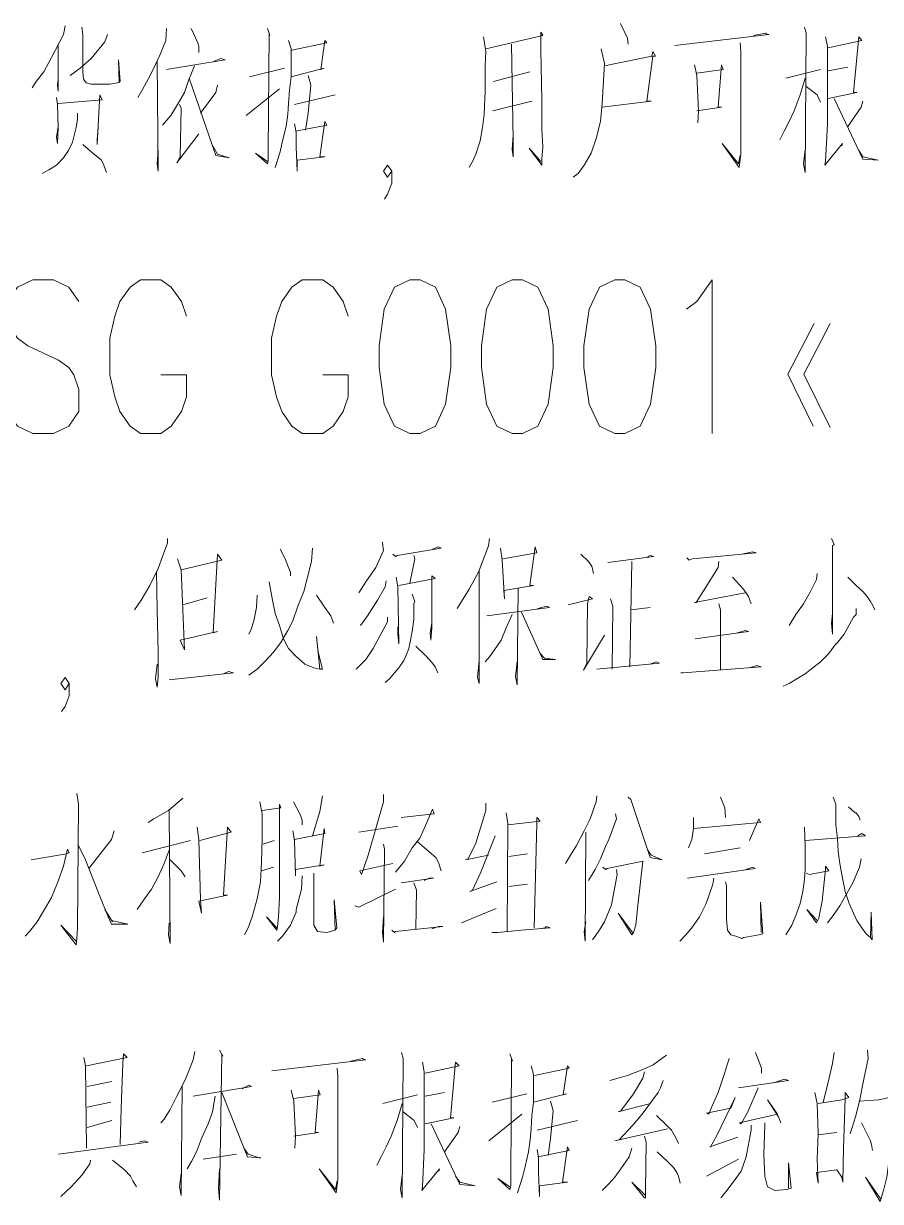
# Model space of a CAD drawing. Header units: millimetres. Extents: x 0 to 829, y 0 to 586.
# Drawn here: x 593.63 to 621.12, y 499.07 to 536.84 of the extents above; entities that cross this region are included whole.
import ezdxf

# ---------------------------------------------------------------- set-up
doc = ezdxf.new("R2010")
doc.units = ezdxf.units.MM

msp = doc.modelspace()

# ---------------------------------------------------------------- linework, layer by layer
at = {"color": 0, "lineweight": 0}
for points in [[(594.959722, 536.761972), (594.906806, 536.490333), (594.525806, 535.753028), (594.278861, 535.287361), (594.035444, 534.976917), (593.901389, 534.782889)], [(612.782056, 536.839583), (613.000778, 536.373917), (613.029, 536.179889)], [(596.317917, 536.490333), (596.236778, 536.2575), (595.802861, 535.714222), (595.450083, 535.403778), (595.122, 535.170944)], [(595.503, 536.723167), (595.531222, 536.490333), (595.531222, 535.287361), (595.555917, 535.054528), (595.637056, 534.938111), (595.802861, 534.899306), (596.399056, 534.899306), (596.642472, 534.938111), (596.727139, 534.976917), (596.670694, 535.675417), (596.698917, 534.938111)], [(598.219389, 536.684361), (598.191167, 536.296306), (598.004194, 535.830639), (597.813694, 535.403778), (597.623194, 535.054528), (597.460917, 534.744083), (597.295111, 534.472444)], [(599.009611, 536.684361), (599.224806, 536.218694), (599.253028, 536.102278), (599.253028, 535.90825)], [(601.454361, 536.684361), (601.5355, 536.451528), (601.507278, 536.529139), (601.479056, 532.726194), (601.479056, 532.454556), (601.454361, 532.338139), (601.073361, 532.687389), (601.454361, 532.41575)], [(608.382917, 536.412722), (608.464056, 535.947056), (608.435833, 535.481389), (608.435833, 534.666472), (608.407611, 533.929167), (608.354694, 533.502306), (608.273556, 533.075444), (608.135972, 532.648583), (608.030139, 532.41575), (607.920778, 532.221722)], [(608.464056, 536.024667), (610.284389, 536.451528), (610.227944, 536.567944), (610.227944, 535.985861), (610.256167, 534.394833), (610.256167, 533.579917), (610.256167, 533.4635), (610.284389, 532.881417), (610.256167, 532.493361), (610.256167, 532.299333), (609.850472, 532.842611), (610.227944, 532.41575)], [(614.52125, 536.141083), (617.5375, 536.490333), (617.484583, 536.490333), (617.428139, 536.529139), (617.050667, 536.451528)], [(618.6805, 536.723167), (618.733417, 536.529139), (618.705194, 532.0665), (618.652278, 532.338139), (618.705194, 532.803806)], [(619.357833, 536.412722), (619.414278, 536.102278), (619.414278, 534.782889), (619.414278, 534.705278), (619.414278, 533.696333), (619.414278, 533.618722), (619.357833, 532.41575), (619.333139, 532.299333), (619.901111, 532.997833), (619.876417, 532.920222)], [(619.438972, 536.063472), (620.525528, 536.296306), (620.419694, 536.412722), (620.253889, 534.627667), (620.36325, 534.627667), (619.438972, 534.433639)], [(594.741, 536.141083), (594.741, 534.666472), (594.716306, 534.8605), (594.741, 535.054528)], [(602.131694, 536.296306), (602.212833, 536.024667), (602.212833, 535.559), (602.212833, 535.132139), (602.159917, 534.705278), (602.131694, 534.278417), (602.107, 533.929167), (602.050556, 533.541111), (601.941194, 533.075444), (601.860056, 532.726194), (601.697778, 532.221722)], [(602.241056, 535.985861), (603.355833, 536.218694), (603.299389, 536.296306), (603.165333, 535.364972), (603.274694, 535.403778), (602.212833, 535.132139)], [(609.278972, 536.179889), (609.331889, 533.11425), (609.331889, 532.570972), (609.307194, 532.803806), (609.331889, 533.269472)], [(612.157639, 536.024667), (612.267, 535.559), (612.238778, 535.015722), (612.185861, 534.278417), (612.132944, 533.696333), (611.995361, 533.153056), (611.833083, 532.687389), (611.614361, 532.299333), (611.423861, 532.027694), (611.261583, 531.911278)], [(616.613222, 536.218694), (616.641444, 535.947056), (616.641444, 533.11425), (616.641444, 533.036639), (616.641444, 532.648583), (616.588528, 532.221722), (616.04525, 532.997833), (616.560306, 532.338139), (616.588528, 532.454556), (616.613222, 532.609778)], [(597.919528, 535.636611), (597.94775, 532.105306), (597.919528, 532.338139), (597.94775, 532.765)], [(598.219389, 535.364972), (600.096167, 535.675417), (599.958583, 535.714222), (599.739861, 535.636611)], [(612.267, 535.481389), (613.787472, 535.791833), (613.815694, 535.947056), (613.896833, 535.791833), (613.815694, 535.791833), (613.625194, 534.356028), (613.762778, 534.356028), (612.185861, 534.162)], [(599.115444, 535.481389), (598.924944, 535.015722), (598.790889, 534.627667), (598.572167, 534.239611), (598.356972, 533.890361), (598.085333, 533.579917)], [(600.882861, 535.132139), (601.997639, 535.403778)], [(609.875167, 535.287361), (608.707472, 534.976917)], [(615.149194, 535.520194), (615.230333, 535.170944), (615.28325, 534.045583), (615.255028, 533.657528)], [(615.230333, 534.045583), (616.017028, 534.162), (615.907667, 534.162), (616.017028, 535.520194), (616.069944, 535.364972), (615.230333, 535.248556)], [(619.195556, 535.364972), (618.080778, 535.093333)], [(619.438972, 535.326167), (620.066917, 535.442583)], [(598.953167, 535.054528), (599.796306, 532.609778), (600.230222, 532.532167), (599.849222, 532.648583), (599.658722, 532.997833)], [(599.849222, 534.8605), (599.796306, 534.627667), (599.305944, 533.967972)], [(602.756111, 535.170944), (602.840778, 534.8605), (602.756111, 533.967972), (602.674972, 533.424694)], [(618.705194, 535.093333), (618.542917, 534.550056), (618.352417, 534.045583), (618.190139, 533.696333), (618.027861, 533.385889), (617.890278, 533.11425)], [(594.741, 534.278417), (596.155639, 534.394833), (596.0745, 534.550056), (595.993361, 532.959028), (595.993361, 533.11425), (596.018056, 533.502306)], [(600.7735, 533.890361), (601.835361, 534.744083)], [(602.322194, 534.239611), (603.627472, 534.550056)], [(618.733417, 534.821694), (619.086194, 534.550056), (619.195556, 534.317222)], [(594.688083, 534.472444), (594.716306, 534.239611), (594.741, 533.502306), (594.716306, 532.997833), (594.688083, 533.191861), (594.741, 533.541111)], [(598.628611, 534.239611), (598.681528, 534.123194), (598.653306, 532.570972), (598.547472, 532.376944), (599.253028, 533.308278)], [(608.67925, 534.045583), (609.931611, 534.356028)], [(619.629472, 534.433639), (620.55375, 532.493361), (621.044111, 532.454556), (620.55375, 532.570972), (620.419694, 532.765)], [(620.55375, 534.356028), (620.500833, 534.162), (620.066917, 533.541111)], [(595.365417, 533.967972), (595.365417, 533.773944), (595.3125, 533.502306), (595.203139, 533.036639), (595.069083, 532.765), (594.906806, 532.532167), (594.688083, 532.299333), (594.444667, 532.144111), (594.225944, 532.027694)], [(602.322194, 533.618722), (602.378639, 533.347083), (602.378639, 532.881417), (602.403333, 532.105306), (602.403333, 532.454556), (603.299389, 532.570972), (603.137111, 532.570972), (603.299389, 533.696333), (603.355833, 533.579917), (602.350417, 533.385889)], [(595.531222, 532.959028), (595.855778, 532.687389), (596.127417, 532.454556), (596.208556, 532.299333), (596.289694, 532.0665)], [(605.204389, 531.212778), (605.310222, 531.368), (605.447806, 531.71725), (605.447806, 532.105306), (605.310222, 532.299333), (605.176167, 532.105306), (605.310222, 531.911278), (605.447806, 532.105306)], [(595.40775, 527.921361), (595.079667, 528.390556), (594.585778, 528.623389), (593.929611, 528.623389), (593.435722, 528.390556), (593.107639, 527.921361), (593.107639, 527.452167), (593.273444, 526.982972), (593.435722, 526.746611), (593.763806, 526.51025), (594.751583, 526.041056), (595.079667, 525.808222), (595.245472, 525.571861), (595.40775, 525.102667), (595.40775, 524.400639), (595.079667, 523.931444), (594.585778, 523.695083), (593.929611, 523.695083), (593.435722, 523.931444), (593.107639, 524.400639)], [(598.857917, 527.452167), (598.695639, 527.921361), (598.367556, 528.390556), (598.035944, 528.623389), (597.379778, 528.623389), (597.051694, 528.390556), (596.723611, 527.921361), (596.557806, 527.452167), (596.395528, 526.746611), (596.395528, 525.571861), (596.557806, 524.869833), (596.723611, 524.400639), (597.051694, 523.931444), (597.379778, 523.695083), (598.035944, 523.695083), (598.367556, 523.931444), (598.695639, 524.400639), (598.857917, 524.869833), (598.857917, 525.571861), (598.035944, 525.571861)], [(604.047278, 527.452167), (603.885, 527.921361), (603.556917, 528.390556), (603.228833, 528.623389), (602.569139, 528.623389), (602.241056, 528.390556), (601.912972, 527.921361), (601.747167, 527.452167), (601.584889, 526.746611), (601.584889, 525.571861), (601.747167, 524.869833), (601.912972, 524.400639), (602.241056, 523.931444), (602.569139, 523.695083), (603.228833, 523.695083), (603.556917, 523.931444), (603.885, 524.400639), (604.047278, 524.869833), (604.047278, 525.571861), (603.228833, 525.571861)], [(614.895194, 527.685), (615.223278, 527.921361), (615.717167, 528.623389), (615.717167, 523.695083)], [(618.990944, 527.226389), (618.147806, 525.596556), (618.962722, 523.927917)], [(619.506, 527.226389), (618.662861, 525.596556), (619.506, 523.889111)], [(598.247611, 520.329583), (598.247611, 520.174361), (598.085333, 519.7475), (597.94775, 519.359444), (597.676111, 518.816167), (597.404472, 518.3505), (597.18575, 518.040056)], [(605.147944, 520.213167), (605.147944, 520.174361), (605.176167, 519.941528), (604.93275, 519.39825), (604.604667, 518.932583), (604.389472, 518.583333)], [(608.573417, 520.329583), (608.545194, 520.09675), (608.220639, 519.243028), (607.920778, 518.69975), (607.673833, 518.311694), (607.539778, 518.078861)], [(619.548333, 520.329583), (619.629472, 520.135556), (619.576556, 520.09675), (619.576556, 517.263944), (619.548333, 517.613194), (619.576556, 517.923639)], [(598.572167, 519.669889), (598.681528, 519.320639), (598.790889, 516.759472), (598.653306, 517.069917), (599.849222, 517.341556), (599.715167, 517.30275), (599.849222, 519.825111), (599.986806, 519.631083), (598.681528, 519.320639)], [(602.893694, 520.019139), (602.865472, 519.592278), (602.731417, 519.049), (602.622056, 518.622139), (602.431556, 518.156472), (602.269278, 517.690806), (602.107, 517.380361), (601.888278, 516.992306), (601.644861, 516.681861), (601.397917, 516.410222), (601.126278, 516.138583), (600.854639, 515.944556)], [(601.860056, 519.980333), (602.022333, 519.669889), (602.131694, 519.39825), (602.188139, 519.243028), (602.188139, 519.126611)], [(605.476028, 519.825111), (605.557167, 519.7475), (605.610083, 519.786306), (607.024722, 520.019139), (606.943583, 520.057944), (606.753083, 519.980333)], [(606.153361, 519.786306), (606.181583, 519.669889), (606.019306, 518.893778)], [(608.926194, 520.019139), (608.979111, 519.631083), (609.06025, 518.389306), (609.035556, 518.660944), (609.984528, 518.816167), (609.875167, 518.816167), (610.040972, 520.057944), (610.093889, 519.863917), (609.007333, 519.669889)], [(611.505, 519.825111), (611.751944, 519.592278), (611.861306, 519.437056), (611.914222, 519.204222)], [(612.376361, 519.553472), (613.843917, 519.7475), (613.734556, 519.786306), (613.596972, 519.708694)], [(614.90225, 519.708694), (614.983389, 519.631083), (615.09275, 519.669889), (617.131806, 519.863917), (617.022444, 519.902722), (616.669667, 519.825111)], [(613.138361, 519.592278), (613.081917, 516.216194)], [(615.935889, 519.592278), (615.907667, 519.39825), (615.202111, 518.272889), (615.149194, 518.272889), (616.779028, 518.583333)], [(597.894833, 519.281833), (597.919528, 518.040056), (597.94775, 516.681861), (597.94775, 515.866944), (597.919528, 515.5565), (597.866611, 515.828139), (597.919528, 516.293806)], [(605.581861, 519.087806), (605.638306, 518.777361), (605.666528, 516.9535), (605.638306, 517.263944), (605.638306, 517.496778)], [(605.666528, 518.816167), (606.834222, 519.049), (606.724861, 519.126611), (606.724861, 518.932583), (606.724861, 517.457972), (606.696639, 517.069917), (606.668417, 517.30275), (606.724861, 517.613194)], [(608.245333, 519.281833), (608.245333, 515.672917), (608.192417, 515.866944), (608.245333, 516.410222)], [(616.369806, 519.087806), (616.722583, 518.69975), (616.884861, 518.466917), (616.969528, 518.234083)], [(619.086194, 519.204222), (619.0615, 519.010194), (618.871, 518.622139), (618.652278, 518.234083), (618.408861, 517.884833), (618.190139, 517.535583)], [(620.066917, 519.087806), (620.338556, 518.816167), (620.55375, 518.622139), (620.691333, 518.466917), (620.800694, 518.311694), (620.881833, 518.156472), (620.93475, 518.040056)], [(601.507278, 518.932583), (601.616639, 518.3505), (601.697778, 517.923639), (601.835361, 517.535583), (601.969417, 517.108722), (602.131694, 516.798278), (602.350417, 516.565444), (602.650278, 516.293806), (602.946611, 516.177389), (603.137111, 516.138583), (603.21825, 516.138583), (603.084194, 516.681861), (603.02775, 517.186333), (603.137111, 516.138583)], [(605.257306, 518.971389), (605.229083, 518.777361), (604.985667, 518.3505), (604.661111, 517.846028), (604.442389, 517.535583)], [(609.494167, 518.738556), (609.469472, 515.634111), (609.413028, 515.90575), (609.469472, 516.371417)], [(598.737972, 518.195278), (599.524667, 518.428111)], [(601.126278, 518.505722), (601.101583, 518.117667), (601.016917, 517.690806), (600.935778, 517.419167), (600.854639, 517.263944)], [(603.02775, 518.505722), (603.299389, 518.117667), (603.489889, 517.846028), (603.571028, 517.613194)], [(606.100444, 518.544528), (606.181583, 518.311694), (606.153361, 518.234083), (606.153361, 517.729611), (606.100444, 517.341556), (606.044, 517.069917), (605.991083, 516.798278), (605.909944, 516.60425), (605.828806, 516.410222), (605.666528, 516.177389), (605.528944, 516.022167), (605.366667, 515.828139), (605.229083, 515.711722)], [(611.099306, 518.195278), (611.886, 518.389306), (611.776639, 518.466917), (611.723722, 518.234083), (611.6955, 516.332611), (611.589667, 516.099778), (612.267, 517.225139)], [(612.4575, 518.389306), (612.538639, 518.156472), (612.510417, 516.138583)], [(615.935889, 518.234083), (615.988806, 518.040056), (615.988806, 516.099778)], [(609.307194, 517.884833), (609.116694, 517.457972), (608.950889, 517.069917), (608.735694, 516.759472), (608.573417, 516.526639), (608.435833, 516.371417)], [(608.492278, 517.846028), (610.499583, 518.117667), (610.418444, 518.156472), (610.122111, 518.078861)], [(609.603528, 517.962444), (610.284389, 516.449028), (610.690083, 516.449028), (610.337306, 516.487833), (610.20325, 516.643056)], [(613.110139, 518.040056), (613.734556, 518.117667)], [(620.338556, 518.078861), (620.338556, 517.884833), (620.253889, 517.807222), (619.957556, 517.263944), (619.710611, 516.9535), (619.685917, 516.9535), (619.467194, 516.643056), (619.195556, 516.371417), (618.952139, 516.177389), (618.705194, 515.983361), (618.433556, 515.828139), (618.190139, 515.672917), (617.999639, 515.595306)], [(605.310222, 517.807222), (605.310222, 517.652), (605.095028, 517.263944), (604.848083, 516.798278), (604.604667, 516.449028), (604.414167, 516.255), (604.304806, 516.138583)], [(615.173889, 517.108722), (616.884861, 517.341556), (616.779028, 517.380361), (616.532083, 517.30275)], [(606.209806, 516.875889), (606.534361, 516.565444), (606.753083, 516.332611), (606.834222, 516.216194), (606.915361, 516.022167)], [(612.023583, 516.138583), (614.034417, 516.332611), (613.925056, 516.371417), (613.734556, 516.293806)], [(598.300528, 515.789333), (600.367806, 516.022167), (600.202, 516.060972), (600.039722, 515.983361)], [(614.71175, 516.022167), (614.792889, 516.022167), (617.294083, 516.216194), (617.1565, 516.255), (616.913083, 516.177389)], [(594.850361, 514.780389), (594.959722, 514.935611), (595.093778, 515.284861), (595.093778, 515.672917), (594.959722, 515.866944), (594.822139, 515.672917), (594.959722, 515.478889), (595.093778, 515.672917)], [(595.340722, 512.152194), (595.393639, 511.802944), (595.365417, 507.844778), (595.340722, 507.495528), (595.3125, 507.3015), (594.822139, 507.922389), (595.3125, 507.417917)], [(598.737972, 511.996972), (598.275833, 511.608917), (597.813694, 511.337278), (597.623194, 511.220861)], [(601.207417, 511.880556), (601.288556, 511.4925), (601.288556, 511.376083), (601.288556, 510.716389), (601.263861, 509.940278), (601.235639, 509.319389), (601.126278, 508.776111), (600.964, 508.194028), (600.829944, 507.844778), (600.720583, 507.611944)], [(602.293972, 511.880556), (602.512694, 511.453694), (602.565611, 511.298472), (602.565611, 511.14325)], [(603.21825, 512.074583), (603.137111, 511.570111), (602.893694, 510.794)], [(605.176167, 512.113389), (605.176167, 511.880556), (604.685806, 510.173111), (604.470611, 509.552222), (604.414167, 509.668639), (605.476028, 509.901472)], [(608.464056, 511.84175), (608.464056, 511.608917), (608.135972, 510.561167), (607.892556, 510.056694), (607.811417, 510.017889), (608.545194, 510.173111)], [(612.023583, 512.074583), (611.995361, 511.880556), (611.804861, 511.337278), (611.614361, 510.949222), (611.370944, 510.483556), (611.180444, 510.173111), (611.018167, 509.901472)], [(613.029, 512.035778), (613.110139, 511.958167), (613.734556, 510.0955), (614.115556, 510.017889), (613.762778, 510.173111), (613.653417, 510.328333)], [(615.988806, 512.035778), (616.126389, 511.686528), (616.151083, 511.376083)], [(619.604778, 512.035778), (619.685917, 511.802944), (619.685917, 511.14325), (619.738833, 510.716389), (619.767056, 510.289528), (619.819972, 509.901472), (619.901111, 509.435806), (619.98225, 509.008944), (620.119833, 508.620889), (620.253889, 508.310444), (620.36325, 508.077611), (620.525528, 507.844778), (620.663111, 507.65075), (620.800694, 507.534333), (620.853611, 507.456722), (620.825389, 508.34925), (620.800694, 507.534333)], [(598.300528, 511.608917), (598.32875, 507.340306), (598.275833, 507.611944), (598.300528, 508)], [(601.288556, 511.608917), (601.888278, 511.686528), (601.835361, 511.802944), (601.835361, 508.814917), (601.807139, 508.194028), (601.778917, 507.883583), (601.750694, 507.767167), (601.426139, 508.194028), (601.750694, 507.844778)], [(605.747667, 511.376083), (606.806, 511.4925), (606.753083, 511.647722), (606.534361, 511.14325), (606.343861, 510.716389), (606.100444, 510.405944), (605.8535, 509.979083), (605.557167, 509.629833)], [(609.116694, 511.531306), (609.169611, 511.182056), (609.141389, 507.728361)], [(612.619778, 511.4925), (612.648, 511.337278), (612.404583, 510.677583), (612.295222, 510.44475), (612.132944, 510.056694), (611.967139, 509.707444), (611.751944, 509.358194)], [(620.091611, 511.725333), (620.310333, 511.531306), (620.338556, 511.531306), (620.419694, 511.414889), (620.472611, 511.298472)], [(599.196583, 511.065639), (599.253028, 510.677583), (599.305944, 508.737306), (599.334167, 508.310444), (599.253028, 508.6985), (600.177306, 508.892528), (600.039722, 508.892528), (600.177306, 511.065639), (600.286667, 510.910417), (599.28125, 510.638778)], [(605.638306, 511.104444), (604.389472, 510.910417)], [(609.169611, 511.14325), (610.20325, 511.259667), (610.093889, 511.376083), (610.093889, 511.182056), (610.01275, 507.844778)], [(615.120972, 511.376083), (615.120972, 511.026833), (615.064528, 510.677583), (614.958694, 510.405944)], [(615.120972, 511.026833), (617.265861, 511.220861), (617.212944, 511.337278), (616.913083, 510.638778)], [(618.6805, 511.065639), (618.705194, 510.44475), (618.705194, 509.823861), (618.705194, 509.707444), (618.6805, 509.397), (618.624056, 509.008944), (618.542917, 508.620889), (618.408861, 508.232833), (618.271278, 507.922389), (618.080778, 507.611944)], [(596.536639, 510.949222), (596.4555, 510.677583), (595.721722, 509.74625)], [(602.269278, 510.949222), (602.322194, 510.638778), (602.350417, 509.513417), (602.350417, 509.707444), (603.274694, 509.862667), (603.137111, 509.823861), (603.274694, 511.026833), (603.299389, 510.871611), (602.322194, 510.677583)], [(608.763917, 510.794), (608.301778, 509.629833), (608.030139, 509.04775), (607.945472, 509.008944), (608.816833, 509.319389)], [(611.670806, 510.910417), (611.642583, 507.417917), (611.614361, 507.728361), (611.670806, 508.038806)], [(618.705194, 510.638778), (620.634889, 510.794), (620.525528, 510.871611), (620.391472, 510.794), (620.525528, 510.871611)], [(593.873167, 510.017889), (595.012639, 510.211917), (595.093778, 510.250722), (595.040861, 510.367139), (594.906806, 509.823861), (594.716306, 509.280583), (594.525806, 508.814917), (594.307083, 508.426861), (594.063667, 508.038806), (593.816722, 507.728361), (593.682667, 507.573139)], [(595.393639, 510.483556), (595.612361, 510.017889), (595.827556, 509.474611), (596.0745, 508.853722), (596.346139, 508.194028), (596.4555, 507.961194), (596.970556, 507.961194), (596.4555, 508.077611)], [(598.300528, 510.328333), (598.13825, 509.901472), (597.94775, 509.474611), (597.732556, 509.086556), (597.513833, 508.776111), (597.270417, 508.426861)], [(598.981389, 510.638778), (597.432694, 510.250722)], [(601.669556, 510.638778), (601.316778, 510.522361)], [(605.176167, 510.522361), (605.204389, 510.367139), (605.176167, 507.379111), (605.147944, 507.689556), (605.176167, 508.194028)], [(606.262722, 510.599972), (606.858917, 510.0955), (606.943583, 509.940278), (607.024722, 509.668639)], [(616.613222, 510.405944), (615.47375, 510.211917)], [(598.32875, 510.017889), (598.681528, 509.668639), (598.819111, 509.474611)], [(609.794028, 510.211917), (609.197833, 510.134306)], [(612.214083, 509.785056), (612.295222, 509.707444), (612.348139, 509.74625), (613.491139, 509.979083), (613.325333, 508.465667), (613.272417, 507.922389), (613.191278, 507.689556), (613.138361, 507.611944), (612.700917, 508.310444), (613.163056, 507.689556)], [(620.500833, 510.056694), (620.444389, 509.785056), (620.229194, 509.280583), (620.010472, 508.892528), (619.819972, 508.543278), (619.604778, 508.232833), (619.414278, 508)], [(601.644861, 509.785056), (601.263861, 509.668639)], [(602.946611, 509.591028), (602.946611, 507.922389), (603.055972, 507.728361), (603.355833, 507.689556), (603.627472, 507.767167), (603.680389, 507.844778), (603.59925, 508.737306), (603.627472, 507.767167)], [(612.648, 509.707444), (612.676222, 509.552222), (612.485722, 508.582083), (612.267, 508.038806), (612.0765, 507.728361), (611.886, 507.456722)], [(614.930472, 509.435806), (617.103583, 509.74625), (617.022444, 509.785056), (616.803722, 509.707444)], [(618.733417, 509.591028), (618.842778, 509.552222), (619.467194, 509.668639), (619.357833, 509.823861), (619.357833, 509.707444), (619.252, 508.6985), (619.195556, 508.426861), (619.142639, 508.155222), (619.0615, 508), (618.761639, 508.426861), (619.086194, 508.077611)], [(602.565611, 509.513417), (602.540917, 509.086556), (602.378639, 508.426861), (602.378639, 508.34925), (602.188139, 507.922389), (601.941194, 507.573139), (601.778917, 507.417917)], [(605.747667, 509.280583), (606.777778, 509.435806), (606.643722, 509.435806), (606.481444, 509.358194)], [(606.153361, 509.280583), (606.2345, 509.04775), (606.209806, 507.805972)], [(609.197833, 509.164167), (609.794028, 509.241778)], [(615.773611, 509.435806), (615.745389, 509.241778), (615.526667, 508.620889), (615.311472, 508.194028), (615.064528, 507.844778), (614.874028, 507.611944), (614.687056, 507.417917)], [(616.151083, 509.319389), (616.179306, 509.202972), (616.179306, 508.582083), (616.179306, 508.116417), (616.207528, 507.767167), (616.316889, 507.611944), (616.479167, 507.573139), (616.669667, 507.495528), (616.722583, 507.534333), (616.750806, 507.534333), (617.212944, 507.611944), (617.347, 507.65075), (617.265861, 508.659694), (617.294083, 507.689556)], [(604.251889, 508.543278), (604.389472, 508.504472), (605.557167, 509.086556)], [(596.236778, 508.426861), (596.480194, 508.038806)], [(607.673833, 508), (608.788611, 508.465667)], [(605.447806, 507.767167), (605.528944, 507.689556), (605.557167, 507.728361), (607.077639, 507.883583), (606.943583, 507.883583), (606.724861, 507.805972)], [(608.654556, 507.689556), (608.845056, 507.689556), (609.603528, 507.767167), (610.527806, 507.844778), (610.39375, 507.883583), (610.365528, 507.844778), (610.175028, 507.805972)], [(599.1225, 503.879556), (599.069583, 503.607917), (598.822639, 502.987028), (598.551, 502.44375), (598.335806, 502.016889), (598.145306, 501.706444), (598.035944, 501.590028)], [(599.912722, 503.918361), (600.018556, 503.724333), (599.993861, 503.801944), (599.912722, 499.106472), (599.8845, 499.494528), (599.912722, 500.115417)], [(620.698389, 503.918361), (620.723083, 503.646722), (620.589028, 502.987028), (620.451444, 502.288528), (620.317389, 501.784056), (620.208028, 501.434806), (620.151583, 501.240778)], [(595.562972, 503.685528), (595.619417, 503.413889), (595.644111, 500.775111)], [(595.644111, 503.413889), (596.949389, 503.685528), (596.840028, 503.801944), (596.815333, 503.4915), (596.758889, 502.055694), (596.730667, 500.891528)], [(601.595472, 503.258667), (604.611722, 503.607917), (604.558806, 503.607917), (604.502361, 503.646722), (604.121361, 503.569111)], [(605.751194, 503.84075), (605.807639, 503.646722), (605.779417, 499.184083), (605.7265, 499.455722), (605.779417, 499.921389)], [(606.432056, 503.530306), (606.484972, 503.219861), (606.484972, 501.900472), (606.484972, 501.822861), (606.484972, 500.813917), (606.484972, 500.736306), (606.432056, 499.533333), (606.403833, 499.416917), (606.975333, 500.115417), (606.947111, 500.037806)], [(606.513194, 503.181056), (607.59975, 503.413889), (607.490389, 503.530306), (607.328111, 501.74525), (607.437472, 501.74525), (606.513194, 501.551222)], [(609.229583, 503.801944), (609.310722, 503.569111), (609.286028, 503.646722), (609.257806, 499.843778), (609.257806, 499.572139), (609.229583, 499.455722), (608.848583, 499.804972), (609.229583, 499.533333)], [(614.256667, 503.763139), (614.147306, 503.685528), (613.82275, 503.452694), (613.498194, 503.297472), (613.007833, 503.103444), (612.707972, 503.025833), (612.436333, 502.948222)], [(616.2675, 503.646722), (616.105222, 503.14225), (615.914722, 502.560167), (615.724222, 502.133306), (615.614861, 501.861667), (615.533722, 501.900472), (616.323944, 502.055694), (616.458, 502.404944), (616.158139, 501.784056), (615.861806, 501.163167), (615.671306, 500.813917), (615.643083, 500.813917), (616.539139, 501.124361)], [(617.110639, 503.84075), (617.301139, 503.336278), (617.301139, 503.181056)], [(619.636528, 503.84075), (619.583611, 503.4915), (619.393111, 502.715389), (619.28375, 502.249722)], [(603.687444, 503.336278), (603.715667, 503.064639), (603.715667, 500.231833), (603.715667, 500.154222), (603.715667, 499.766167), (603.659222, 499.339306), (603.115944, 500.115417), (603.634528, 499.455722), (603.659222, 499.572139), (603.687444, 499.727361)], [(609.910444, 503.413889), (609.991583, 503.14225), (609.991583, 502.676583), (609.991583, 502.249722), (609.938667, 501.822861), (609.910444, 501.396), (609.882222, 501.04675), (609.829306, 500.658694), (609.719944, 500.193028), (609.638806, 499.843778), (609.476528, 499.339306)], [(610.019806, 503.103444), (611.131056, 503.336278), (611.078139, 503.413889), (610.944083, 502.482556), (611.049917, 502.521361), (609.991583, 502.249722)], [(613.551111, 503.219861), (613.498194, 503.025833), (613.198333, 502.521361), (612.789111, 501.978083), (612.707972, 501.939278), (613.741611, 502.210917)], [(596.459028, 502.909417), (595.672333, 502.754194)], [(598.716806, 502.754194), (598.688583, 499.261694), (598.635667, 499.533333), (598.688583, 499.960194)], [(599.069583, 502.44375), (600.942833, 502.754194), (600.861694, 502.793), (600.642972, 502.676583)], [(614.147306, 502.948222), (614.066167, 502.715389), (613.985028, 502.560167), (613.469972, 501.861667), (613.170111, 501.512417), (612.736194, 501.04675), (612.598611, 501.007944), (614.284889, 501.396)], [(616.567361, 502.715389), (618.168972, 502.948222), (618.034917, 502.987028), (617.682139, 502.870611)], [(599.775139, 502.44375), (599.694, 501.939278), (599.556417, 501.551222), (599.341222, 501.085556), (599.178944, 500.658694), (599.013139, 500.34825), (598.879083, 500.115417)], [(599.993861, 502.560167), (600.808778, 500.503472), (601.242694, 500.464667), (601.189778, 500.464667), (600.833472, 500.581083), (600.699417, 500.775111)], [(602.219889, 502.637778), (602.301028, 502.288528), (602.357472, 501.163167), (602.32925, 500.775111)], [(602.301028, 501.163167), (603.09125, 501.279583), (602.981889, 501.279583), (603.09125, 502.637778), (603.144167, 502.482556), (602.301028, 502.366139)], [(606.269778, 502.482556), (605.155, 502.210917)], [(606.513194, 502.44375), (607.137611, 502.560167)], [(608.661611, 502.249722), (609.772861, 502.521361)], [(617.191778, 502.715389), (616.867222, 501.939278), (616.6485, 501.551222), (616.595583, 501.590028), (617.816194, 501.861667), (617.491639, 502.327333), (617.844417, 501.784056), (617.925556, 501.590028)], [(619.012111, 502.560167), (619.09325, 502.210917), (619.121472, 501.240778), (619.09325, 500.425861), (619.121472, 499.64975), (619.065028, 499.999), (619.717667, 500.076611), (619.879944, 499.843778), (619.908167, 499.688556), (619.936389, 500.775111), (619.989306, 502.366139), (619.989306, 502.560167), (620.098667, 502.404944), (619.879944, 502.327333), (619.121472, 502.210917)], [(620.451444, 502.288528), (621.051167, 502.327333), (621.075861, 502.327333), (621.566222, 502.44375), (621.647361, 502.482556), (621.566222, 502.637778), (621.513306, 501.939278), (621.485083, 501.201972), (621.403944, 500.503472), (621.322806, 499.843778), (621.213444, 499.416917), (621.104083, 499.067667), (620.641944, 499.843778), (621.132306, 499.145278)], [(595.672333, 502.0945), (596.434333, 502.249722)], [(605.779417, 502.210917), (605.617139, 501.667639), (605.426639, 501.163167), (605.264361, 500.813917), (605.102083, 500.503472), (604.9645, 500.231833)], [(610.534861, 502.288528), (610.616, 501.978083), (610.534861, 501.085556), (610.453722, 500.542278)], [(596.459028, 501.667639), (595.672333, 501.434806)], [(605.807639, 501.939278), (606.160417, 501.667639), (606.269778, 501.434806)], [(608.55225, 501.007944), (609.610583, 501.861667)], [(610.100944, 501.357194), (611.402694, 501.667639)], [(613.932111, 501.822861), (614.256667, 501.512417), (614.418944, 501.357194), (614.500083, 501.201972), (614.58475, 501.04675), (614.637667, 500.930333)], [(606.703694, 501.551222), (607.627972, 499.610944), (608.118333, 499.572139), (607.627972, 499.688556), (607.490389, 499.882583)], [(607.627972, 501.473611), (607.571528, 501.279583), (607.137611, 500.658694)], [(616.973056, 501.512417), (616.973056, 501.357194), (616.810778, 500.503472), (616.6485, 500.037806), (616.429778, 499.727361), (616.158139, 499.378111), (615.995861, 499.184083)], [(617.4105, 501.590028), (617.4105, 501.512417), (617.382278, 500.581083), (617.4105, 499.882583), (617.491639, 499.533333), (617.735056, 499.416917), (618.116056, 499.455722), (618.250111, 499.494528), (618.168972, 500.309444), (618.168972, 499.494528)], [(619.121472, 501.201972), (619.717667, 501.279583)], [(620.507889, 501.590028), (620.804222, 501.007944), (620.832444, 500.891528), (620.860667, 500.6975)], [(594.748056, 500.581083), (597.63025, 500.969139), (597.520889, 501.007944), (597.330389, 500.969139)], [(613.551111, 501.163167), (613.604028, 500.969139), (613.579333, 499.455722), (613.579333, 499.184083), (613.551111, 499.184083), (613.141889, 499.688556), (613.579333, 499.261694)], [(600.456, 500.581083), (599.394139, 500.425861)], [(610.100944, 500.736306), (610.153861, 500.464667), (610.153861, 499.999), (610.182083, 499.222889), (610.182083, 499.572139), (611.078139, 499.688556), (610.915861, 499.688556), (611.078139, 500.813917), (611.131056, 500.6975), (610.125639, 500.503472)], [(613.141889, 500.775111), (613.06075, 500.503472), (612.789111, 500.115417), (612.598611, 499.843778), (612.383417, 499.610944), (612.192917, 499.416917)], [(613.956806, 500.658694), (614.284889, 500.34825), (614.475389, 500.154222), (614.58475, 499.999), (614.637667, 499.882583), (614.690583, 499.64975)], [(595.781694, 500.387056), (595.753472, 500.270639), (595.510056, 499.921389), (595.157278, 499.533333), (594.829194, 499.222889)], [(596.48725, 500.387056), (596.86825, 500.076611), (597.05875, 499.882583), (597.139889, 499.727361), (597.24925, 499.533333)], [(615.533722, 499.882583), (616.567361, 500.425861)]]:
    msp.add_lwpolyline(points, dxfattribs=at)
for points in [[(606.019306, 528.623389), (605.528944, 528.390556), (605.197333, 527.685), (605.035056, 526.51025), (605.035056, 525.808222), (605.197333, 524.633472), (605.528944, 523.931444), (606.019306, 523.695083), (606.350917, 523.695083), (606.841278, 523.931444), (607.169361, 524.633472), (607.335167, 525.808222), (607.335167, 526.51025), (607.169361, 527.685), (606.841278, 528.390556), (606.350917, 528.623389)], [(609.307194, 528.623389), (608.813306, 528.390556), (608.485222, 527.685), (608.319417, 526.51025), (608.319417, 525.808222), (608.485222, 524.633472), (608.813306, 523.931444), (609.307194, 523.695083), (609.635278, 523.695083), (610.129167, 523.931444), (610.45725, 524.633472), (610.623056, 525.808222), (610.623056, 526.51025), (610.45725, 527.685), (610.129167, 528.390556), (609.635278, 528.623389)], [(612.595083, 528.623389), (612.101194, 528.390556), (611.773111, 527.685), (611.607306, 526.51025), (611.607306, 525.808222), (611.773111, 524.633472), (612.101194, 523.931444), (612.595083, 523.695083), (612.923167, 523.695083), (613.413528, 523.931444), (613.745139, 524.633472), (613.907417, 525.808222), (613.907417, 526.51025), (613.745139, 527.685), (613.413528, 528.390556), (612.923167, 528.623389)]]:
    msp.add_lwpolyline(points, close=True, dxfattribs=at)

doc.saveas('drawing.dxf')
